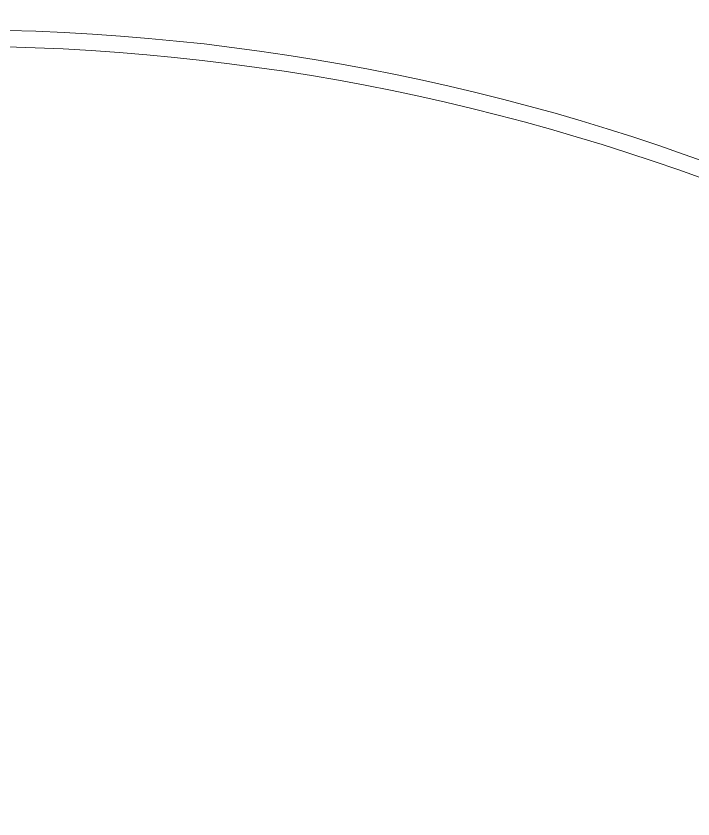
# Model space of a CAD drawing. Header units: millimetres. Extents: x 1403 to 2381, y 158 to 387.
# Drawn here: x 2192.419 to 2196.489, y 289.894 to 294.725 of the extents above; entities that cross this region are included whole.
import ezdxf
from ezdxf.lldxf.tags import DXFTag

# ---------------------------------------------------------------- set-up
doc = ezdxf.new("R2010")
doc.units = ezdxf.units.MM
doc.layers.add('COVER LENS', color=6, linetype='Continuous')
for name, color, linetype, lineweight in [('DIM', 3, 'Continuous', 5), ('Encap', 210, 'Continuous', 5), ('Layout.drawing', 1, 'Continuous', 5), ('lens', 6, 'Continuous', 13), ('POL', 202, 'Continuous', 5)]:
    doc.layers.add(name, color=color, linetype=linetype, lineweight=lineweight)
tags = doc.linetypes.add('CENTER', pattern=[0.6, 0.375, -0.075, 0.075, -0.075]).pattern_tags.tags
tags[10:11] = [DXFTag(74, 4), DXFTag(75, 0), DXFTag(340, '0'), DXFTag(46, 1.0), DXFTag(50, 0.0), DXFTag(44, 0.0), DXFTag(45, 0.0)]
tags[8:9] = [DXFTag(74, 4), DXFTag(75, 0), DXFTag(340, '0'), DXFTag(46, 1.0), DXFTag(50, 0.0), DXFTag(44, 0.0), DXFTag(45, 0.0)]
tags[6:7] = [DXFTag(74, 4), DXFTag(75, 0), DXFTag(340, '0'), DXFTag(46, 1.0), DXFTag(50, 0.0), DXFTag(44, 0.0), DXFTag(45, 0.0)]
tags[4:5] = [DXFTag(74, 4), DXFTag(75, 0), DXFTag(340, '0'), DXFTag(46, 1.0), DXFTag(50, 0.0), DXFTag(44, 0.0), DXFTag(45, 0.0)]

# ---------------------------------------------------------------- blocks, each defined once
blk = doc.blocks.new('R104A3M-001-POL-V01-A')
at = {"layer": 'Encap', "linetype": 'CENTER', "lineweight": 5}
blk.add_circle((674.543, 315.8407), 13.175, dxfattribs=at)
at = {"layer": 'POL', "color": 1, "lineweight": 5}
blk.add_lwpolyline([(679.618, 329.4236, 0.089631), (678.568, 329.6133), (670.5181, 329.6133, 0.089631), (669.4681, 329.4236, 5.533605)], format="xyb", close=True, dxfattribs=at)
blk = doc.blocks.new('R104A3M-011-SW1147H-CVL-V01-A')
at = {"layer": 'COVER LENS'}
blk.add_circle((1928.6699, 314.3983), 15.8, dxfattribs=at)
at = {"layer": 'lens', "color": 1, "lineweight": 5}
blk.add_circle((1928.6699, 314.3983), 13.2742, dxfattribs=at)

msp = doc.modelspace()

# ---------------------------------------------------------------- block references
at = {"layer": 'DIM', "lineweight": 5}
msp.add_blockref('R104A3M-011-SW1147H-CVL-V01-A', (263.3562, -33.0286), dxfattribs=at)
at = {"layer": 'Layout.drawing', "lineweight": 5}
msp.add_blockref('R104A3M-001-POL-V01-A', (1517.4824, -34.471), dxfattribs=at)

doc.saveas('drawing.dxf')
